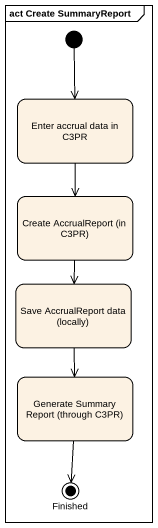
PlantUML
@startuml
mainframe act Create SummaryReport
hide empty description
state "Enter accrual data in C3PR" as Enter_accrual_data_in_C3PR
state "Create AccrualReport (in C3PR)" as Create_AccrualReport_in_C3PR
state "Save AccrualReport data (locally)" as Save_AccrualReport_data
state "Generate Summary Report (through C3PR)" as Generate_Summary_Report
state Finished <<end>>
[*] --> Enter_accrual_data_in_C3PR
Enter_accrual_data_in_C3PR --> Create_AccrualReport_in_C3PR
Create_AccrualReport_in_C3PR --> Save_AccrualReport_data
Save_AccrualReport_data --> Generate_Summary_Report
Generate_Summary_Report --> Finished
@enduml
